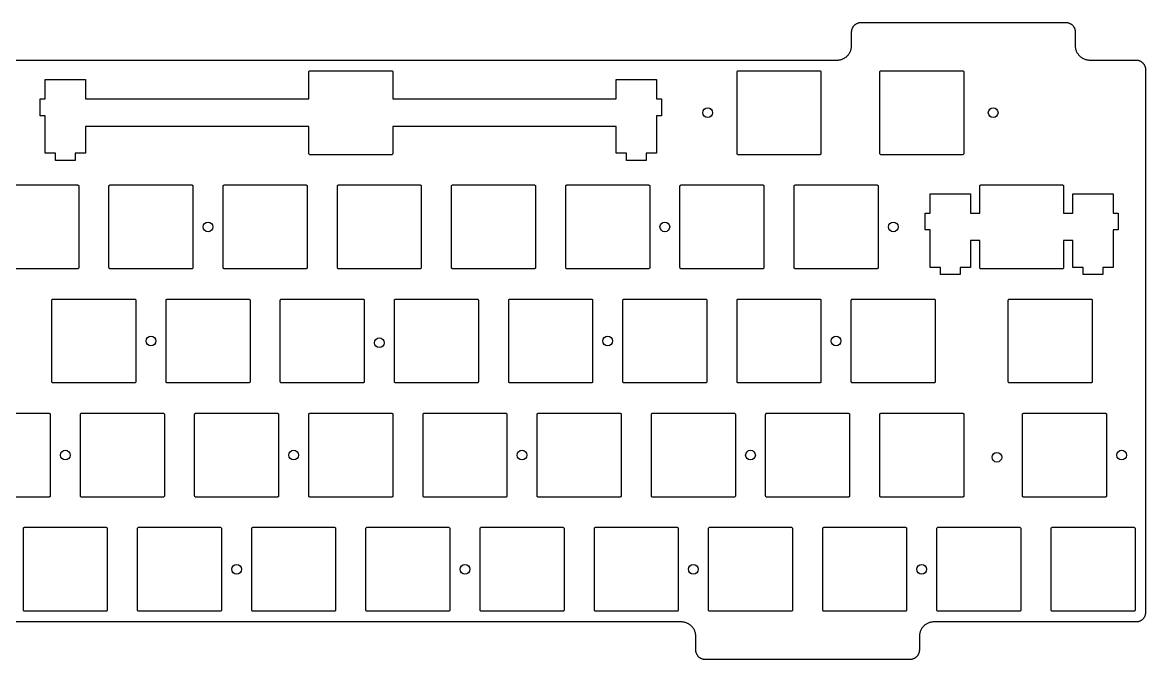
# Model space of a CAD drawing. Header units: millimetres. Extents: x -356 to -72, y 98 to 204.
# Drawn here: x -259.6 to -72.2, y 98 to 204.4 of the extents above; entities that cross this region are included whole.
import ezdxf

# ---------------------------------------------------------------- set-up
doc = ezdxf.new("R2010")
doc.units = ezdxf.units.MM

msp = doc.modelspace()

# ---------------------------------------------------------------- linework, layer by layer
for points in [[(-305.54, 198.11), (-123.63, 198.11), (-123.51, 198.11), (-123.39, 198.12), (-123.27, 198.14), (-123.15, 198.16), (-123.04, 198.19), (-122.92, 198.22), (-122.81, 198.26), (-122.7, 198.3), (-122.6, 198.35), (-122.49, 198.4), (-122.39, 198.46), (-122.3, 198.52), (-122.2, 198.59), (-122.11, 198.66), (-122.02, 198.73), (-121.94, 198.81), (-121.86, 198.9), (-121.79, 198.98), (-121.71, 199.07), (-121.65, 199.17), (-121.59, 199.26), (-121.53, 199.37), (-121.47, 199.47), (-121.43, 199.58), (-121.38, 199.68), (-121.35, 199.8), (-121.31, 199.91), (-121.29, 200.03), (-121.27, 200.14), (-121.25, 200.26), (-121.24, 200.39), (-121.24, 200.5), (-121.24, 202.78), (-121.24, 202.86), (-121.23, 202.94), (-121.22, 203.03), (-121.21, 203.1), (-121.19, 203.18), (-121.17, 203.26), (-121.14, 203.33), (-121.11, 203.4), (-121.08, 203.47), (-121.04, 203.54), (-121.01, 203.61), (-120.96, 203.68), (-120.92, 203.74), (-120.87, 203.8), (-120.82, 203.86), (-120.77, 203.91), (-120.71, 203.97), (-120.66, 204.02), (-120.59, 204.06), (-120.53, 204.11), (-120.47, 204.15), (-120.4, 204.19), (-120.33, 204.22), (-120.26, 204.26), (-120.19, 204.28), (-120.11, 204.31), (-120.04, 204.33), (-119.96, 204.35), (-119.88, 204.36), (-119.8, 204.37), (-119.72, 204.38), (-119.63, 204.38), (-85.54, 204.38), (-85.46, 204.38), (-85.38, 204.37), (-85.3, 204.36), (-85.22, 204.35), (-85.15, 204.33), (-85.07, 204.31), (-85, 204.29), (-84.93, 204.26), (-84.85, 204.23), (-84.78, 204.19), (-84.72, 204.15), (-84.65, 204.11), (-84.59, 204.07), (-84.52, 204.02), (-84.46, 203.97), (-84.41, 203.91), (-84.35, 203.85), (-84.3, 203.79), (-84.25, 203.73), (-84.21, 203.67), (-84.16, 203.6), (-84.13, 203.53), (-84.09, 203.46), (-84.06, 203.39), (-84.03, 203.32), (-84.01, 203.25), (-83.99, 203.17), (-83.97, 203.09), (-83.96, 203.02), (-83.95, 202.94), (-83.94, 202.86), (-83.94, 202.78), (-83.94, 200.5), (-83.93, 200.39), (-83.93, 200.27), (-83.91, 200.16), (-83.89, 200.04), (-83.87, 199.92), (-83.83, 199.81), (-83.8, 199.7), (-83.76, 199.59), (-83.71, 199.48), (-83.66, 199.38), (-83.6, 199.28), (-83.53, 199.18), (-83.47, 199.08), (-83.39, 198.99), (-83.32, 198.9), (-83.23, 198.81), (-83.15, 198.73), (-83.06, 198.65), (-82.97, 198.58), (-82.87, 198.51), (-82.77, 198.45), (-82.67, 198.39), (-82.56, 198.34), (-82.46, 198.29), (-82.35, 198.25), (-82.24, 198.21), (-82.12, 198.18), (-82.01, 198.16), (-81.89, 198.14), (-81.77, 198.12), (-81.66, 198.11), (-81.54, 198.11), (-73.82, 198.11), (-73.73, 198.11), (-73.65, 198.1), (-73.57, 198.09), (-73.49, 198.08), (-73.42, 198.06), (-73.34, 198.04), (-73.27, 198.02), (-73.2, 197.99), (-73.13, 197.96), (-73.06, 197.92), (-72.99, 197.88), (-72.93, 197.84), (-72.87, 197.8), (-72.81, 197.75), (-72.75, 197.7), (-72.69, 197.65), (-72.64, 197.6), (-72.59, 197.54), (-72.54, 197.48), (-72.5, 197.42), (-72.46, 197.36), (-72.42, 197.29), (-72.38, 197.22), (-72.35, 197.16), (-72.32, 197.08), (-72.29, 197.01), (-72.27, 196.94), (-72.25, 196.86), (-72.24, 196.78), (-72.23, 196.71), (-72.22, 196.63), (-72.21, 196.54), (-72.21, 105.91), (-72.21, 105.83), (-72.22, 105.75), (-72.23, 105.67), (-72.25, 105.59), (-72.26, 105.51), (-72.28, 105.43), (-72.31, 105.36), (-72.34, 105.29), (-72.37, 105.22), (-72.41, 105.15), (-72.44, 105.08), (-72.49, 105.02), (-72.53, 104.95), (-72.58, 104.89), (-72.63, 104.83), (-72.68, 104.78), (-72.74, 104.73), (-72.8, 104.68), (-72.86, 104.63), (-72.92, 104.58), (-72.98, 104.54), (-73.05, 104.5), (-73.12, 104.47), (-73.19, 104.44), (-73.26, 104.41), (-73.34, 104.38), (-73.41, 104.36), (-73.49, 104.34), (-73.57, 104.33), (-73.65, 104.32), (-73.73, 104.31), (-73.82, 104.31), (-107.54, 104.31), (-107.66, 104.31), (-107.78, 104.3), (-107.9, 104.28), (-108.02, 104.26), (-108.14, 104.23), (-108.25, 104.2), (-108.36, 104.16), (-108.47, 104.12), (-108.58, 104.07), (-108.68, 104.02), (-108.78, 103.96), (-108.88, 103.9), (-108.97, 103.83), (-109.06, 103.76), (-109.15, 103.69), (-109.23, 103.61), (-109.31, 103.52), (-109.39, 103.44), (-109.46, 103.35), (-109.53, 103.25), (-109.59, 103.15), (-109.65, 103.05), (-109.7, 102.95), (-109.75, 102.84), (-109.79, 102.73), (-109.83, 102.62), (-109.86, 102.51), (-109.89, 102.39), (-109.91, 102.27), (-109.93, 102.15), (-109.93, 102.03), (-109.94, 101.91), (-109.94, 99.64), (-109.94, 99.56), (-109.95, 99.47), (-109.96, 99.39), (-109.97, 99.32), (-109.99, 99.24), (-110.01, 99.16), (-110.03, 99.09), (-110.06, 99.02), (-110.1, 98.95), (-110.13, 98.88), (-110.17, 98.81), (-110.21, 98.74), (-110.26, 98.68), (-110.3, 98.62), (-110.35, 98.56), (-110.41, 98.51), (-110.46, 98.45), (-110.52, 98.4), (-110.58, 98.36), (-110.64, 98.31), (-110.71, 98.27), (-110.78, 98.23), (-110.84, 98.2), (-110.92, 98.16), (-110.99, 98.14), (-111.06, 98.11), (-111.14, 98.09), (-111.21, 98.07), (-111.29, 98.06), (-111.37, 98.05), (-111.46, 98.04), (-111.54, 98.04), (-145.63, 98.04), (-145.72, 98.04), (-145.8, 98.05), (-145.87, 98.06), (-145.95, 98.07), (-146.03, 98.09), (-146.1, 98.11), (-146.18, 98.13), (-146.25, 98.16), (-146.32, 98.19), (-146.39, 98.23), (-146.46, 98.27), (-146.53, 98.31), (-146.59, 98.35), (-146.65, 98.4), (-146.71, 98.45), (-146.77, 98.51), (-146.82, 98.56), (-146.88, 98.62), (-146.92, 98.69), (-146.97, 98.75), (-147.01, 98.82), (-147.05, 98.89), (-147.08, 98.95), (-147.12, 99.03), (-147.14, 99.1), (-147.17, 99.17), (-147.19, 99.25), (-147.21, 99.32), (-147.22, 99.4), (-147.23, 99.48), (-147.24, 99.56), (-147.24, 99.64), (-147.24, 101.91), (-147.24, 102.03), (-147.25, 102.15), (-147.26, 102.26), (-147.28, 102.38), (-147.31, 102.49), (-147.34, 102.61), (-147.38, 102.72), (-147.42, 102.83), (-147.47, 102.94), (-147.52, 103.04), (-147.58, 103.14), (-147.64, 103.24), (-147.71, 103.34), (-147.78, 103.43), (-147.86, 103.52), (-147.94, 103.61), (-148.03, 103.69), (-148.12, 103.77), (-148.21, 103.84), (-148.31, 103.91), (-148.41, 103.97), (-148.51, 104.03), (-148.61, 104.08), (-148.72, 104.13), (-148.83, 104.17), (-148.94, 104.21), (-149.05, 104.24), (-149.17, 104.26), (-149.28, 104.28), (-149.4, 104.3), (-149.52, 104.31), (-149.63, 104.31), (-279.04, 104.31)], [(-263.98, 177.26), (-250.38, 177.26), (-250.34, 177.26), (-250.3, 177.24), (-250.26, 177.23), (-250.23, 177.2), (-250.21, 177.17), (-250.19, 177.14), (-250.18, 177.1), (-250.18, 177.06), (-250.18, 163.46), (-250.18, 163.42), (-250.19, 163.38), (-250.21, 163.35), (-250.23, 163.32), (-250.26, 163.29), (-250.3, 163.27), (-250.34, 163.26), (-250.38, 163.26), (-263.98, 163.26)], [(-268.74, 139.16), (-255.14, 139.16), (-255.1, 139.16), (-255.06, 139.14), (-255.03, 139.13), (-255, 139.1), (-254.97, 139.07), (-254.95, 139.04), (-254.94, 139), (-254.94, 138.96), (-254.94, 125.36), (-254.94, 125.32), (-254.95, 125.28), (-254.97, 125.25), (-255, 125.22), (-255.03, 125.19), (-255.06, 125.17), (-255.1, 125.16), (-255.14, 125.16), (-268.74, 125.16)]]:
    msp.add_lwpolyline(points)
for points in [[(-153.81, 188.81), (-153.81, 182.54), (-155.51, 182.54), (-155.51, 181.34), (-158.81, 181.34), (-158.81, 182.54), (-160.51, 182.54), (-160.51, 187.01), (-197.79, 187.01), (-197.79, 182.51), (-197.79, 182.47), (-197.8, 182.43), (-197.82, 182.4), (-197.85, 182.37), (-197.88, 182.34), (-197.91, 182.32), (-197.95, 182.31), (-197.99, 182.31), (-211.59, 182.31), (-211.63, 182.31), (-211.66, 182.32), (-211.7, 182.34), (-211.73, 182.37), (-211.75, 182.4), (-211.77, 182.43), (-211.78, 182.47), (-211.79, 182.51), (-211.79, 187.01), (-249.06, 187.01), (-249.06, 182.54), (-250.76, 182.54), (-250.76, 181.34), (-254.06, 181.34), (-254.06, 182.54), (-255.76, 182.54), (-255.76, 188.81), (-256.61, 188.81), (-256.61, 191.61), (-255.76, 191.61), (-255.76, 194.84), (-249.06, 194.84), (-249.06, 191.61), (-211.79, 191.61), (-211.79, 196.11), (-211.78, 196.15), (-211.77, 196.19), (-211.75, 196.22), (-211.73, 196.25), (-211.7, 196.28), (-211.66, 196.29), (-211.63, 196.31), (-211.59, 196.31), (-197.99, 196.31), (-197.95, 196.31), (-197.91, 196.29), (-197.88, 196.28), (-197.85, 196.25), (-197.82, 196.22), (-197.8, 196.19), (-197.79, 196.15), (-197.79, 196.11), (-197.79, 191.61), (-160.51, 191.61), (-160.51, 194.84), (-153.81, 194.84), (-153.81, 191.61), (-152.96, 191.61), (-152.96, 188.81)], [(-140.15, 196.31), (-126.55, 196.31), (-126.51, 196.31), (-126.47, 196.29), (-126.44, 196.28), (-126.41, 196.25), (-126.38, 196.22), (-126.37, 196.19), (-126.35, 196.15), (-126.35, 196.11), (-126.35, 182.51), (-126.35, 182.47), (-126.37, 182.43), (-126.38, 182.4), (-126.41, 182.37), (-126.44, 182.34), (-126.47, 182.32), (-126.51, 182.31), (-126.55, 182.31), (-140.15, 182.31), (-140.19, 182.31), (-140.23, 182.32), (-140.26, 182.34), (-140.29, 182.37), (-140.32, 182.4), (-140.33, 182.43), (-140.35, 182.47), (-140.35, 182.51), (-140.35, 196.11), (-140.35, 196.15), (-140.33, 196.19), (-140.32, 196.22), (-140.29, 196.25), (-140.26, 196.28), (-140.23, 196.29), (-140.19, 196.31)], [(-116.34, 196.31), (-102.74, 196.31), (-102.7, 196.31), (-102.66, 196.29), (-102.63, 196.28), (-102.6, 196.25), (-102.57, 196.22), (-102.55, 196.19), (-102.54, 196.15), (-102.54, 196.11), (-102.54, 182.51), (-102.54, 182.47), (-102.55, 182.43), (-102.57, 182.4), (-102.6, 182.37), (-102.63, 182.34), (-102.66, 182.32), (-102.7, 182.31), (-102.74, 182.31), (-116.34, 182.31), (-116.38, 182.31), (-116.41, 182.32), (-116.45, 182.34), (-116.48, 182.37), (-116.5, 182.4), (-116.52, 182.43), (-116.53, 182.47), (-116.54, 182.51), (-116.54, 196.11), (-116.53, 196.15), (-116.52, 196.19), (-116.5, 196.22), (-116.48, 196.25), (-116.45, 196.28), (-116.41, 196.29), (-116.38, 196.31)], [(-244.93, 177.26), (-231.33, 177.26), (-231.29, 177.26), (-231.25, 177.24), (-231.21, 177.23), (-231.18, 177.2), (-231.16, 177.17), (-231.14, 177.14), (-231.13, 177.1), (-231.13, 177.06), (-231.13, 163.46), (-231.13, 163.42), (-231.14, 163.38), (-231.16, 163.35), (-231.18, 163.32), (-231.21, 163.29), (-231.25, 163.27), (-231.29, 163.26), (-231.33, 163.26), (-244.93, 163.26), (-244.96, 163.26), (-245, 163.27), (-245.04, 163.29), (-245.07, 163.32), (-245.09, 163.35), (-245.11, 163.38), (-245.12, 163.42), (-245.13, 163.46), (-245.13, 177.06), (-245.12, 177.1), (-245.11, 177.14), (-245.09, 177.17), (-245.07, 177.2), (-245.04, 177.23), (-245, 177.24), (-244.96, 177.26)], [(-225.88, 177.26), (-212.28, 177.26), (-212.24, 177.26), (-212.2, 177.24), (-212.16, 177.23), (-212.13, 177.2), (-212.11, 177.17), (-212.09, 177.14), (-212.08, 177.1), (-212.08, 177.06), (-212.08, 163.46), (-212.08, 163.42), (-212.09, 163.38), (-212.11, 163.35), (-212.13, 163.32), (-212.16, 163.29), (-212.2, 163.27), (-212.24, 163.26), (-212.28, 163.26), (-225.88, 163.26), (-225.91, 163.26), (-225.95, 163.27), (-225.99, 163.29), (-226.02, 163.32), (-226.04, 163.35), (-226.06, 163.38), (-226.07, 163.42), (-226.08, 163.46), (-226.08, 177.06), (-226.07, 177.1), (-226.06, 177.14), (-226.04, 177.17), (-226.02, 177.2), (-225.99, 177.23), (-225.95, 177.24), (-225.91, 177.26)], [(-206.83, 177.26), (-193.23, 177.26), (-193.19, 177.26), (-193.15, 177.24), (-193.11, 177.23), (-193.08, 177.2), (-193.06, 177.17), (-193.04, 177.14), (-193.03, 177.1), (-193.03, 177.06), (-193.03, 163.46), (-193.03, 163.42), (-193.04, 163.38), (-193.06, 163.35), (-193.08, 163.32), (-193.11, 163.29), (-193.15, 163.27), (-193.19, 163.26), (-193.23, 163.26), (-206.83, 163.26), (-206.86, 163.26), (-206.9, 163.27), (-206.94, 163.29), (-206.97, 163.32), (-206.99, 163.35), (-207.01, 163.38), (-207.02, 163.42), (-207.03, 163.46), (-207.03, 177.06), (-207.02, 177.1), (-207.01, 177.14), (-206.99, 177.17), (-206.97, 177.2), (-206.94, 177.23), (-206.9, 177.24), (-206.86, 177.26)], [(-187.78, 177.26), (-174.18, 177.26), (-174.14, 177.26), (-174.1, 177.24), (-174.06, 177.23), (-174.03, 177.2), (-174.01, 177.17), (-173.99, 177.14), (-173.98, 177.1), (-173.98, 177.06), (-173.98, 163.46), (-173.98, 163.42), (-173.99, 163.38), (-174.01, 163.35), (-174.03, 163.32), (-174.06, 163.29), (-174.1, 163.27), (-174.14, 163.26), (-174.18, 163.26), (-187.78, 163.26), (-187.81, 163.26), (-187.85, 163.27), (-187.89, 163.29), (-187.92, 163.32), (-187.94, 163.35), (-187.96, 163.38), (-187.97, 163.42), (-187.98, 163.46), (-187.98, 177.06), (-187.97, 177.1), (-187.96, 177.14), (-187.94, 177.17), (-187.92, 177.2), (-187.89, 177.23), (-187.85, 177.24), (-187.81, 177.26)], [(-168.73, 177.26), (-155.13, 177.26), (-155.09, 177.26), (-155.05, 177.24), (-155.01, 177.23), (-154.98, 177.2), (-154.96, 177.17), (-154.94, 177.14), (-154.93, 177.1), (-154.93, 177.06), (-154.93, 163.46), (-154.93, 163.42), (-154.94, 163.38), (-154.96, 163.35), (-154.98, 163.32), (-155.01, 163.29), (-155.05, 163.27), (-155.09, 163.26), (-155.13, 163.26), (-168.73, 163.26), (-168.76, 163.26), (-168.8, 163.27), (-168.84, 163.29), (-168.87, 163.32), (-168.89, 163.35), (-168.91, 163.38), (-168.92, 163.42), (-168.93, 163.46), (-168.93, 177.06), (-168.92, 177.1), (-168.91, 177.14), (-168.89, 177.17), (-168.87, 177.2), (-168.84, 177.23), (-168.8, 177.24), (-168.76, 177.26)], [(-149.68, 177.26), (-136.08, 177.26), (-136.04, 177.26), (-136, 177.24), (-135.96, 177.23), (-135.93, 177.2), (-135.91, 177.17), (-135.89, 177.14), (-135.88, 177.1), (-135.88, 177.06), (-135.88, 163.46), (-135.88, 163.42), (-135.89, 163.38), (-135.91, 163.35), (-135.93, 163.32), (-135.96, 163.29), (-136, 163.27), (-136.04, 163.26), (-136.08, 163.26), (-149.68, 163.26), (-149.71, 163.26), (-149.75, 163.27), (-149.79, 163.29), (-149.82, 163.32), (-149.84, 163.35), (-149.86, 163.38), (-149.87, 163.42), (-149.88, 163.46), (-149.88, 177.06), (-149.87, 177.1), (-149.86, 177.14), (-149.84, 177.17), (-149.82, 177.2), (-149.79, 177.23), (-149.75, 177.24), (-149.71, 177.26)], [(-130.63, 177.26), (-117.03, 177.26), (-116.99, 177.26), (-116.95, 177.24), (-116.91, 177.23), (-116.88, 177.2), (-116.86, 177.17), (-116.84, 177.14), (-116.83, 177.1), (-116.83, 177.06), (-116.83, 163.46), (-116.83, 163.42), (-116.84, 163.38), (-116.86, 163.35), (-116.88, 163.32), (-116.91, 163.29), (-116.95, 163.27), (-116.99, 163.26), (-117.03, 163.26), (-130.63, 163.26), (-130.66, 163.26), (-130.7, 163.27), (-130.74, 163.29), (-130.77, 163.32), (-130.79, 163.35), (-130.81, 163.38), (-130.82, 163.42), (-130.83, 163.46), (-130.83, 177.06), (-130.82, 177.1), (-130.81, 177.14), (-130.79, 177.17), (-130.77, 177.2), (-130.74, 177.23), (-130.7, 177.24), (-130.66, 177.26)], [(-77.62, 169.76), (-77.62, 163.49), (-79.32, 163.49), (-79.32, 162.29), (-82.62, 162.29), (-82.62, 163.49), (-84.32, 163.49), (-84.32, 167.96), (-85.87, 167.96), (-85.87, 163.46), (-85.87, 163.42), (-85.88, 163.38), (-85.9, 163.35), (-85.93, 163.32), (-85.96, 163.29), (-85.99, 163.27), (-86.03, 163.26), (-86.07, 163.26), (-99.67, 163.26), (-99.71, 163.26), (-99.75, 163.27), (-99.78, 163.29), (-99.81, 163.32), (-99.84, 163.35), (-99.85, 163.38), (-99.87, 163.42), (-99.87, 163.46), (-99.87, 167.96), (-101.42, 167.96), (-101.42, 163.49), (-103.12, 163.49), (-103.12, 162.29), (-106.42, 162.29), (-106.42, 163.49), (-108.12, 163.49), (-108.12, 169.76), (-108.97, 169.76), (-108.97, 172.56), (-108.12, 172.56), (-108.12, 175.79), (-101.42, 175.79), (-101.42, 172.56), (-99.87, 172.56), (-99.87, 177.06), (-99.87, 177.1), (-99.85, 177.14), (-99.84, 177.17), (-99.81, 177.2), (-99.78, 177.23), (-99.75, 177.24), (-99.71, 177.26), (-99.67, 177.26), (-86.07, 177.26), (-86.03, 177.26), (-85.99, 177.24), (-85.96, 177.23), (-85.93, 177.2), (-85.9, 177.17), (-85.88, 177.14), (-85.87, 177.1), (-85.87, 177.06), (-85.87, 172.56), (-84.32, 172.56), (-84.32, 175.79), (-77.62, 175.79), (-77.62, 172.56), (-76.77, 172.56), (-76.77, 169.76)], [(-254.45, 158.21), (-240.85, 158.21), (-240.81, 158.21), (-240.77, 158.19), (-240.74, 158.18), (-240.71, 158.15), (-240.68, 158.12), (-240.67, 158.09), (-240.65, 158.05), (-240.65, 158.01), (-240.65, 144.41), (-240.65, 144.37), (-240.67, 144.33), (-240.68, 144.3), (-240.71, 144.27), (-240.74, 144.24), (-240.77, 144.22), (-240.81, 144.21), (-240.85, 144.21), (-254.45, 144.21), (-254.49, 144.21), (-254.53, 144.22), (-254.56, 144.24), (-254.59, 144.27), (-254.62, 144.3), (-254.63, 144.33), (-254.65, 144.37), (-254.65, 144.41), (-254.65, 158.01), (-254.65, 158.05), (-254.63, 158.09), (-254.62, 158.12), (-254.59, 158.15), (-254.56, 158.18), (-254.53, 158.19), (-254.49, 158.21)], [(-235.4, 158.21), (-221.8, 158.21), (-221.76, 158.21), (-221.72, 158.19), (-221.69, 158.18), (-221.66, 158.15), (-221.63, 158.12), (-221.62, 158.09), (-221.6, 158.05), (-221.6, 158.01), (-221.6, 144.41), (-221.6, 144.37), (-221.62, 144.33), (-221.63, 144.3), (-221.66, 144.27), (-221.69, 144.24), (-221.72, 144.22), (-221.76, 144.21), (-221.8, 144.21), (-235.4, 144.21), (-235.44, 144.21), (-235.48, 144.22), (-235.51, 144.24), (-235.54, 144.27), (-235.57, 144.3), (-235.58, 144.33), (-235.6, 144.37), (-235.6, 144.41), (-235.6, 158.01), (-235.6, 158.05), (-235.58, 158.09), (-235.57, 158.12), (-235.54, 158.15), (-235.51, 158.18), (-235.48, 158.19), (-235.44, 158.21)], [(-216.35, 158.21), (-202.75, 158.21), (-202.71, 158.21), (-202.67, 158.19), (-202.64, 158.18), (-202.61, 158.15), (-202.58, 158.12), (-202.57, 158.09), (-202.55, 158.05), (-202.55, 158.01), (-202.55, 144.41), (-202.55, 144.37), (-202.57, 144.33), (-202.58, 144.3), (-202.61, 144.27), (-202.64, 144.24), (-202.67, 144.22), (-202.71, 144.21), (-202.75, 144.21), (-216.35, 144.21), (-216.39, 144.21), (-216.43, 144.22), (-216.46, 144.24), (-216.49, 144.27), (-216.52, 144.3), (-216.53, 144.33), (-216.55, 144.37), (-216.55, 144.41), (-216.55, 158.01), (-216.55, 158.05), (-216.53, 158.09), (-216.52, 158.12), (-216.49, 158.15), (-216.46, 158.18), (-216.43, 158.19), (-216.39, 158.21)], [(-197.3, 158.21), (-183.7, 158.21), (-183.66, 158.21), (-183.62, 158.19), (-183.59, 158.18), (-183.56, 158.15), (-183.53, 158.12), (-183.52, 158.09), (-183.5, 158.05), (-183.5, 158.01), (-183.5, 144.41), (-183.5, 144.37), (-183.52, 144.33), (-183.53, 144.3), (-183.56, 144.27), (-183.59, 144.24), (-183.62, 144.22), (-183.66, 144.21), (-183.7, 144.21), (-197.3, 144.21), (-197.34, 144.21), (-197.38, 144.22), (-197.41, 144.24), (-197.44, 144.27), (-197.47, 144.3), (-197.48, 144.33), (-197.5, 144.37), (-197.5, 144.41), (-197.5, 158.01), (-197.5, 158.05), (-197.48, 158.09), (-197.47, 158.12), (-197.44, 158.15), (-197.41, 158.18), (-197.38, 158.19), (-197.34, 158.21)], [(-178.25, 158.21), (-164.65, 158.21), (-164.61, 158.21), (-164.57, 158.19), (-164.54, 158.18), (-164.51, 158.15), (-164.48, 158.12), (-164.47, 158.09), (-164.45, 158.05), (-164.45, 158.01), (-164.45, 144.41), (-164.45, 144.37), (-164.47, 144.33), (-164.48, 144.3), (-164.51, 144.27), (-164.54, 144.24), (-164.57, 144.22), (-164.61, 144.21), (-164.65, 144.21), (-178.25, 144.21), (-178.29, 144.21), (-178.33, 144.22), (-178.36, 144.24), (-178.39, 144.27), (-178.42, 144.3), (-178.43, 144.33), (-178.45, 144.37), (-178.45, 144.41), (-178.45, 158.01), (-178.45, 158.05), (-178.43, 158.09), (-178.42, 158.12), (-178.39, 158.15), (-178.36, 158.18), (-178.33, 158.19), (-178.29, 158.21)], [(-159.2, 158.21), (-145.6, 158.21), (-145.56, 158.21), (-145.52, 158.19), (-145.49, 158.18), (-145.46, 158.15), (-145.43, 158.12), (-145.42, 158.09), (-145.4, 158.05), (-145.4, 158.01), (-145.4, 144.41), (-145.4, 144.37), (-145.42, 144.33), (-145.43, 144.3), (-145.46, 144.27), (-145.49, 144.24), (-145.52, 144.22), (-145.56, 144.21), (-145.6, 144.21), (-159.2, 144.21), (-159.24, 144.21), (-159.28, 144.22), (-159.31, 144.24), (-159.34, 144.27), (-159.37, 144.3), (-159.38, 144.33), (-159.4, 144.37), (-159.4, 144.41), (-159.4, 158.01), (-159.4, 158.05), (-159.38, 158.09), (-159.37, 158.12), (-159.34, 158.15), (-159.31, 158.18), (-159.28, 158.19), (-159.24, 158.21)], [(-140.15, 158.21), (-126.55, 158.21), (-126.51, 158.21), (-126.47, 158.19), (-126.44, 158.18), (-126.41, 158.15), (-126.38, 158.12), (-126.37, 158.09), (-126.35, 158.05), (-126.35, 158.01), (-126.35, 144.41), (-126.35, 144.37), (-126.37, 144.33), (-126.38, 144.3), (-126.41, 144.27), (-126.44, 144.24), (-126.47, 144.22), (-126.51, 144.21), (-126.55, 144.21), (-140.15, 144.21), (-140.19, 144.21), (-140.23, 144.22), (-140.26, 144.24), (-140.29, 144.27), (-140.32, 144.3), (-140.33, 144.33), (-140.35, 144.37), (-140.35, 144.41), (-140.35, 158.01), (-140.35, 158.05), (-140.33, 158.09), (-140.32, 158.12), (-140.29, 158.15), (-140.26, 158.18), (-140.23, 158.19), (-140.19, 158.21)], [(-121.1, 158.21), (-107.5, 158.21), (-107.46, 158.21), (-107.42, 158.19), (-107.39, 158.18), (-107.36, 158.15), (-107.33, 158.12), (-107.32, 158.09), (-107.3, 158.05), (-107.3, 158.01), (-107.3, 144.41), (-107.3, 144.37), (-107.32, 144.33), (-107.33, 144.3), (-107.36, 144.27), (-107.39, 144.24), (-107.42, 144.22), (-107.46, 144.21), (-107.5, 144.21), (-121.1, 144.21), (-121.14, 144.21), (-121.18, 144.22), (-121.21, 144.24), (-121.24, 144.27), (-121.27, 144.3), (-121.28, 144.33), (-121.3, 144.37), (-121.3, 144.41), (-121.3, 158.01), (-121.3, 158.05), (-121.28, 158.09), (-121.27, 158.12), (-121.24, 158.15), (-121.21, 158.18), (-121.18, 158.19), (-121.14, 158.21)], [(-94.91, 158.21), (-81.31, 158.21), (-81.27, 158.21), (-81.23, 158.19), (-81.2, 158.18), (-81.17, 158.15), (-81.14, 158.12), (-81.12, 158.09), (-81.11, 158.05), (-81.11, 158.01), (-81.11, 144.41), (-81.11, 144.37), (-81.12, 144.33), (-81.14, 144.3), (-81.17, 144.27), (-81.2, 144.24), (-81.23, 144.22), (-81.27, 144.21), (-81.31, 144.21), (-94.91, 144.21), (-94.95, 144.21), (-94.98, 144.22), (-95.02, 144.24), (-95.05, 144.27), (-95.07, 144.3), (-95.09, 144.33), (-95.1, 144.37), (-95.11, 144.41), (-95.11, 158.01), (-95.1, 158.05), (-95.09, 158.09), (-95.07, 158.12), (-95.05, 158.15), (-95.02, 158.18), (-94.98, 158.19), (-94.95, 158.21)], [(-249.69, 139.16), (-236.09, 139.16), (-236.05, 139.16), (-236.01, 139.14), (-235.98, 139.13), (-235.95, 139.1), (-235.92, 139.07), (-235.9, 139.04), (-235.89, 139), (-235.89, 138.96), (-235.89, 125.36), (-235.89, 125.32), (-235.9, 125.28), (-235.92, 125.25), (-235.95, 125.22), (-235.98, 125.19), (-236.01, 125.17), (-236.05, 125.16), (-236.09, 125.16), (-249.69, 125.16), (-249.73, 125.16), (-249.76, 125.17), (-249.8, 125.19), (-249.83, 125.22), (-249.85, 125.25), (-249.87, 125.28), (-249.88, 125.32), (-249.89, 125.36), (-249.89, 138.96), (-249.88, 139), (-249.87, 139.04), (-249.85, 139.07), (-249.83, 139.1), (-249.8, 139.13), (-249.76, 139.14), (-249.73, 139.16)], [(-230.64, 139.16), (-217.04, 139.16), (-217, 139.16), (-216.96, 139.14), (-216.93, 139.13), (-216.9, 139.1), (-216.87, 139.07), (-216.85, 139.04), (-216.84, 139), (-216.84, 138.96), (-216.84, 125.36), (-216.84, 125.32), (-216.85, 125.28), (-216.87, 125.25), (-216.9, 125.22), (-216.93, 125.19), (-216.96, 125.17), (-217, 125.16), (-217.04, 125.16), (-230.64, 125.16), (-230.68, 125.16), (-230.71, 125.17), (-230.75, 125.19), (-230.78, 125.22), (-230.8, 125.25), (-230.82, 125.28), (-230.83, 125.32), (-230.84, 125.36), (-230.84, 138.96), (-230.83, 139), (-230.82, 139.04), (-230.8, 139.07), (-230.78, 139.1), (-230.75, 139.13), (-230.71, 139.14), (-230.68, 139.16)], [(-211.59, 139.16), (-197.99, 139.16), (-197.95, 139.16), (-197.91, 139.14), (-197.88, 139.13), (-197.85, 139.1), (-197.82, 139.07), (-197.8, 139.04), (-197.79, 139), (-197.79, 138.96), (-197.79, 125.36), (-197.79, 125.32), (-197.8, 125.28), (-197.82, 125.25), (-197.85, 125.22), (-197.88, 125.19), (-197.91, 125.17), (-197.95, 125.16), (-197.99, 125.16), (-211.59, 125.16), (-211.63, 125.16), (-211.66, 125.17), (-211.7, 125.19), (-211.73, 125.22), (-211.75, 125.25), (-211.77, 125.28), (-211.78, 125.32), (-211.79, 125.36), (-211.79, 138.96), (-211.78, 139), (-211.77, 139.04), (-211.75, 139.07), (-211.73, 139.1), (-211.7, 139.13), (-211.66, 139.14), (-211.63, 139.16)], [(-192.54, 139.16), (-178.94, 139.16), (-178.9, 139.16), (-178.86, 139.14), (-178.83, 139.13), (-178.8, 139.1), (-178.77, 139.07), (-178.75, 139.04), (-178.74, 139), (-178.74, 138.96), (-178.74, 125.36), (-178.74, 125.32), (-178.75, 125.28), (-178.77, 125.25), (-178.8, 125.22), (-178.83, 125.19), (-178.86, 125.17), (-178.9, 125.16), (-178.94, 125.16), (-192.54, 125.16), (-192.58, 125.16), (-192.61, 125.17), (-192.65, 125.19), (-192.68, 125.22), (-192.7, 125.25), (-192.72, 125.28), (-192.73, 125.32), (-192.74, 125.36), (-192.74, 138.96), (-192.73, 139), (-192.72, 139.04), (-192.7, 139.07), (-192.68, 139.1), (-192.65, 139.13), (-192.61, 139.14), (-192.58, 139.16)], [(-173.49, 139.16), (-159.89, 139.16), (-159.85, 139.16), (-159.81, 139.14), (-159.78, 139.13), (-159.75, 139.1), (-159.72, 139.07), (-159.7, 139.04), (-159.69, 139), (-159.69, 138.96), (-159.69, 125.36), (-159.69, 125.32), (-159.7, 125.28), (-159.72, 125.25), (-159.75, 125.22), (-159.78, 125.19), (-159.81, 125.17), (-159.85, 125.16), (-159.89, 125.16), (-173.49, 125.16), (-173.53, 125.16), (-173.56, 125.17), (-173.6, 125.19), (-173.63, 125.22), (-173.65, 125.25), (-173.67, 125.28), (-173.68, 125.32), (-173.69, 125.36), (-173.69, 138.96), (-173.68, 139), (-173.67, 139.04), (-173.65, 139.07), (-173.63, 139.1), (-173.6, 139.13), (-173.56, 139.14), (-173.53, 139.16)], [(-154.44, 139.16), (-140.84, 139.16), (-140.8, 139.16), (-140.76, 139.14), (-140.73, 139.13), (-140.7, 139.1), (-140.67, 139.07), (-140.65, 139.04), (-140.64, 139), (-140.64, 138.96), (-140.64, 125.36), (-140.64, 125.32), (-140.65, 125.28), (-140.67, 125.25), (-140.7, 125.22), (-140.73, 125.19), (-140.76, 125.17), (-140.8, 125.16), (-140.84, 125.16), (-154.44, 125.16), (-154.48, 125.16), (-154.51, 125.17), (-154.55, 125.19), (-154.58, 125.22), (-154.6, 125.25), (-154.62, 125.28), (-154.63, 125.32), (-154.64, 125.36), (-154.64, 138.96), (-154.63, 139), (-154.62, 139.04), (-154.6, 139.07), (-154.58, 139.1), (-154.55, 139.13), (-154.51, 139.14), (-154.48, 139.16)], [(-135.39, 139.16), (-121.79, 139.16), (-121.75, 139.16), (-121.71, 139.14), (-121.68, 139.13), (-121.65, 139.1), (-121.62, 139.07), (-121.6, 139.04), (-121.59, 139), (-121.59, 138.96), (-121.59, 125.36), (-121.59, 125.32), (-121.6, 125.28), (-121.62, 125.25), (-121.65, 125.22), (-121.68, 125.19), (-121.71, 125.17), (-121.75, 125.16), (-121.79, 125.16), (-135.39, 125.16), (-135.43, 125.16), (-135.46, 125.17), (-135.5, 125.19), (-135.53, 125.22), (-135.55, 125.25), (-135.57, 125.28), (-135.58, 125.32), (-135.59, 125.36), (-135.59, 138.96), (-135.58, 139), (-135.57, 139.04), (-135.55, 139.07), (-135.53, 139.1), (-135.5, 139.13), (-135.46, 139.14), (-135.43, 139.16)], [(-116.34, 139.16), (-102.74, 139.16), (-102.7, 139.16), (-102.66, 139.14), (-102.63, 139.13), (-102.6, 139.1), (-102.57, 139.07), (-102.55, 139.04), (-102.54, 139), (-102.54, 138.96), (-102.54, 125.36), (-102.54, 125.32), (-102.55, 125.28), (-102.57, 125.25), (-102.6, 125.22), (-102.63, 125.19), (-102.66, 125.17), (-102.7, 125.16), (-102.74, 125.16), (-116.34, 125.16), (-116.38, 125.16), (-116.41, 125.17), (-116.45, 125.19), (-116.48, 125.22), (-116.5, 125.25), (-116.52, 125.28), (-116.53, 125.32), (-116.54, 125.36), (-116.54, 138.96), (-116.53, 139), (-116.52, 139.04), (-116.5, 139.07), (-116.48, 139.1), (-116.45, 139.13), (-116.41, 139.14), (-116.38, 139.16)], [(-92.53, 139.16), (-78.93, 139.16), (-78.89, 139.16), (-78.85, 139.14), (-78.81, 139.13), (-78.78, 139.1), (-78.76, 139.07), (-78.74, 139.04), (-78.73, 139), (-78.73, 138.96), (-78.73, 125.36), (-78.73, 125.32), (-78.74, 125.28), (-78.76, 125.25), (-78.78, 125.22), (-78.81, 125.19), (-78.85, 125.17), (-78.89, 125.16), (-78.93, 125.16), (-92.53, 125.16), (-92.56, 125.16), (-92.6, 125.17), (-92.64, 125.19), (-92.67, 125.22), (-92.69, 125.25), (-92.71, 125.28), (-92.72, 125.32), (-92.73, 125.36), (-92.73, 138.96), (-92.72, 139), (-92.71, 139.04), (-92.69, 139.07), (-92.67, 139.1), (-92.64, 139.13), (-92.6, 139.14), (-92.56, 139.16)], [(-259.21, 120.11), (-245.61, 120.11), (-245.57, 120.11), (-245.54, 120.09), (-245.5, 120.08), (-245.47, 120.05), (-245.45, 120.02), (-245.43, 119.99), (-245.42, 119.95), (-245.41, 119.91), (-245.41, 106.31), (-245.42, 106.27), (-245.43, 106.23), (-245.45, 106.2), (-245.47, 106.17), (-245.5, 106.14), (-245.54, 106.12), (-245.57, 106.11), (-245.61, 106.11), (-259.21, 106.11), (-259.25, 106.11), (-259.29, 106.12), (-259.32, 106.14), (-259.35, 106.17), (-259.38, 106.2), (-259.4, 106.23), (-259.41, 106.27), (-259.41, 106.31), (-259.41, 119.91), (-259.41, 119.95), (-259.4, 119.99), (-259.38, 120.02), (-259.35, 120.05), (-259.32, 120.08), (-259.29, 120.09), (-259.25, 120.11)], [(-240.16, 120.11), (-226.56, 120.11), (-226.52, 120.11), (-226.49, 120.09), (-226.45, 120.08), (-226.42, 120.05), (-226.4, 120.02), (-226.38, 119.99), (-226.37, 119.95), (-226.36, 119.91), (-226.36, 106.31), (-226.37, 106.27), (-226.38, 106.23), (-226.4, 106.2), (-226.42, 106.17), (-226.45, 106.14), (-226.49, 106.12), (-226.52, 106.11), (-226.56, 106.11), (-240.16, 106.11), (-240.2, 106.11), (-240.24, 106.12), (-240.27, 106.14), (-240.3, 106.17), (-240.33, 106.2), (-240.35, 106.23), (-240.36, 106.27), (-240.36, 106.31), (-240.36, 119.91), (-240.36, 119.95), (-240.35, 119.99), (-240.33, 120.02), (-240.3, 120.05), (-240.27, 120.08), (-240.24, 120.09), (-240.2, 120.11)], [(-221.11, 120.11), (-207.51, 120.11), (-207.47, 120.11), (-207.44, 120.09), (-207.4, 120.08), (-207.37, 120.05), (-207.35, 120.02), (-207.33, 119.99), (-207.32, 119.95), (-207.31, 119.91), (-207.31, 106.31), (-207.32, 106.27), (-207.33, 106.23), (-207.35, 106.2), (-207.37, 106.17), (-207.4, 106.14), (-207.44, 106.12), (-207.47, 106.11), (-207.51, 106.11), (-221.11, 106.11), (-221.15, 106.11), (-221.19, 106.12), (-221.22, 106.14), (-221.25, 106.17), (-221.28, 106.2), (-221.3, 106.23), (-221.31, 106.27), (-221.31, 106.31), (-221.31, 119.91), (-221.31, 119.95), (-221.3, 119.99), (-221.28, 120.02), (-221.25, 120.05), (-221.22, 120.08), (-221.19, 120.09), (-221.15, 120.11)], [(-202.06, 120.11), (-188.46, 120.11), (-188.42, 120.11), (-188.39, 120.09), (-188.35, 120.08), (-188.32, 120.05), (-188.3, 120.02), (-188.28, 119.99), (-188.27, 119.95), (-188.26, 119.91), (-188.26, 106.31), (-188.27, 106.27), (-188.28, 106.23), (-188.3, 106.2), (-188.32, 106.17), (-188.35, 106.14), (-188.39, 106.12), (-188.42, 106.11), (-188.46, 106.11), (-202.06, 106.11), (-202.1, 106.11), (-202.14, 106.12), (-202.17, 106.14), (-202.2, 106.17), (-202.23, 106.2), (-202.25, 106.23), (-202.26, 106.27), (-202.26, 106.31), (-202.26, 119.91), (-202.26, 119.95), (-202.25, 119.99), (-202.23, 120.02), (-202.2, 120.05), (-202.17, 120.08), (-202.14, 120.09), (-202.1, 120.11)], [(-183.01, 120.11), (-169.41, 120.11), (-169.37, 120.11), (-169.34, 120.09), (-169.3, 120.08), (-169.27, 120.05), (-169.25, 120.02), (-169.23, 119.99), (-169.22, 119.95), (-169.21, 119.91), (-169.21, 106.31), (-169.22, 106.27), (-169.23, 106.23), (-169.25, 106.2), (-169.27, 106.17), (-169.3, 106.14), (-169.34, 106.12), (-169.37, 106.11), (-169.41, 106.11), (-183.01, 106.11), (-183.05, 106.11), (-183.09, 106.12), (-183.12, 106.14), (-183.15, 106.17), (-183.18, 106.2), (-183.2, 106.23), (-183.21, 106.27), (-183.21, 106.31), (-183.21, 119.91), (-183.21, 119.95), (-183.2, 119.99), (-183.18, 120.02), (-183.15, 120.05), (-183.12, 120.08), (-183.09, 120.09), (-183.05, 120.11)], [(-163.96, 120.11), (-150.36, 120.11), (-150.32, 120.11), (-150.29, 120.09), (-150.25, 120.08), (-150.22, 120.05), (-150.2, 120.02), (-150.18, 119.99), (-150.17, 119.95), (-150.16, 119.91), (-150.16, 106.31), (-150.17, 106.27), (-150.18, 106.23), (-150.2, 106.2), (-150.22, 106.17), (-150.25, 106.14), (-150.29, 106.12), (-150.32, 106.11), (-150.36, 106.11), (-163.96, 106.11), (-164, 106.11), (-164.04, 106.12), (-164.07, 106.14), (-164.1, 106.17), (-164.13, 106.2), (-164.15, 106.23), (-164.16, 106.27), (-164.16, 106.31), (-164.16, 119.91), (-164.16, 119.95), (-164.15, 119.99), (-164.13, 120.02), (-164.1, 120.05), (-164.07, 120.08), (-164.04, 120.09), (-164, 120.11)], [(-144.91, 120.11), (-131.31, 120.11), (-131.27, 120.11), (-131.24, 120.09), (-131.2, 120.08), (-131.17, 120.05), (-131.15, 120.02), (-131.13, 119.99), (-131.12, 119.95), (-131.11, 119.91), (-131.11, 106.31), (-131.12, 106.27), (-131.13, 106.23), (-131.15, 106.2), (-131.17, 106.17), (-131.2, 106.14), (-131.24, 106.12), (-131.27, 106.11), (-131.31, 106.11), (-144.91, 106.11), (-144.95, 106.11), (-144.99, 106.12), (-145.02, 106.14), (-145.05, 106.17), (-145.08, 106.2), (-145.1, 106.23), (-145.11, 106.27), (-145.11, 106.31), (-145.11, 119.91), (-145.11, 119.95), (-145.1, 119.99), (-145.08, 120.02), (-145.05, 120.05), (-145.02, 120.08), (-144.99, 120.09), (-144.95, 120.11)], [(-125.86, 120.11), (-112.26, 120.11), (-112.22, 120.11), (-112.19, 120.09), (-112.15, 120.08), (-112.12, 120.05), (-112.1, 120.02), (-112.08, 119.99), (-112.07, 119.95), (-112.06, 119.91), (-112.06, 106.31), (-112.07, 106.27), (-112.08, 106.23), (-112.1, 106.2), (-112.12, 106.17), (-112.15, 106.14), (-112.19, 106.12), (-112.22, 106.11), (-112.26, 106.11), (-125.86, 106.11), (-125.9, 106.11), (-125.94, 106.12), (-125.97, 106.14), (-126, 106.17), (-126.03, 106.2), (-126.05, 106.23), (-126.06, 106.27), (-126.06, 106.31), (-126.06, 119.91), (-126.06, 119.95), (-126.05, 119.99), (-126.03, 120.02), (-126, 120.05), (-125.97, 120.08), (-125.94, 120.09), (-125.9, 120.11)], [(-106.81, 120.11), (-93.21, 120.11), (-93.17, 120.11), (-93.14, 120.09), (-93.1, 120.08), (-93.07, 120.05), (-93.05, 120.02), (-93.03, 119.99), (-93.02, 119.95), (-93.01, 119.91), (-93.01, 106.31), (-93.02, 106.27), (-93.03, 106.23), (-93.05, 106.2), (-93.07, 106.17), (-93.1, 106.14), (-93.14, 106.12), (-93.17, 106.11), (-93.21, 106.11), (-106.81, 106.11), (-106.85, 106.11), (-106.89, 106.12), (-106.92, 106.14), (-106.95, 106.17), (-106.98, 106.2), (-107, 106.23), (-107.01, 106.27), (-107.01, 106.31), (-107.01, 119.91), (-107.01, 119.95), (-107, 119.99), (-106.98, 120.02), (-106.95, 120.05), (-106.92, 120.08), (-106.89, 120.09), (-106.85, 120.11)], [(-87.76, 120.11), (-74.16, 120.11), (-74.12, 120.11), (-74.09, 120.09), (-74.05, 120.08), (-74.02, 120.05), (-74, 120.02), (-73.98, 119.99), (-73.97, 119.95), (-73.96, 119.91), (-73.96, 106.31), (-73.97, 106.27), (-73.98, 106.23), (-74, 106.2), (-74.02, 106.17), (-74.05, 106.14), (-74.09, 106.12), (-74.12, 106.11), (-74.16, 106.11), (-87.76, 106.11), (-87.8, 106.11), (-87.84, 106.12), (-87.87, 106.14), (-87.9, 106.17), (-87.93, 106.2), (-87.95, 106.23), (-87.96, 106.27), (-87.96, 106.31), (-87.96, 119.91), (-87.96, 119.95), (-87.95, 119.99), (-87.93, 120.02), (-87.9, 120.05), (-87.87, 120.08), (-87.84, 120.09), (-87.8, 120.11)]]:
    msp.add_lwpolyline(points, close=True)
for centre in [(-145.26, 189.31), (-97.63, 189.31), (-228.6, 170.26), (-152.4, 170.26), (-114.3, 170.26), (-238.13, 151.21), (-161.93, 151.21), (-123.83, 151.21), (-200.03, 150.91), (-252.41, 132.16), (-214.31, 132.16), (-176.21, 132.16), (-138.11, 132.16), (-97.01, 131.81), (-76.2, 132.16), (-223.84, 113.11), (-185.74, 113.11), (-147.64, 113.11), (-109.54, 113.11)]:
    msp.add_circle(centre, 0.811)

doc.saveas('drawing.dxf')
